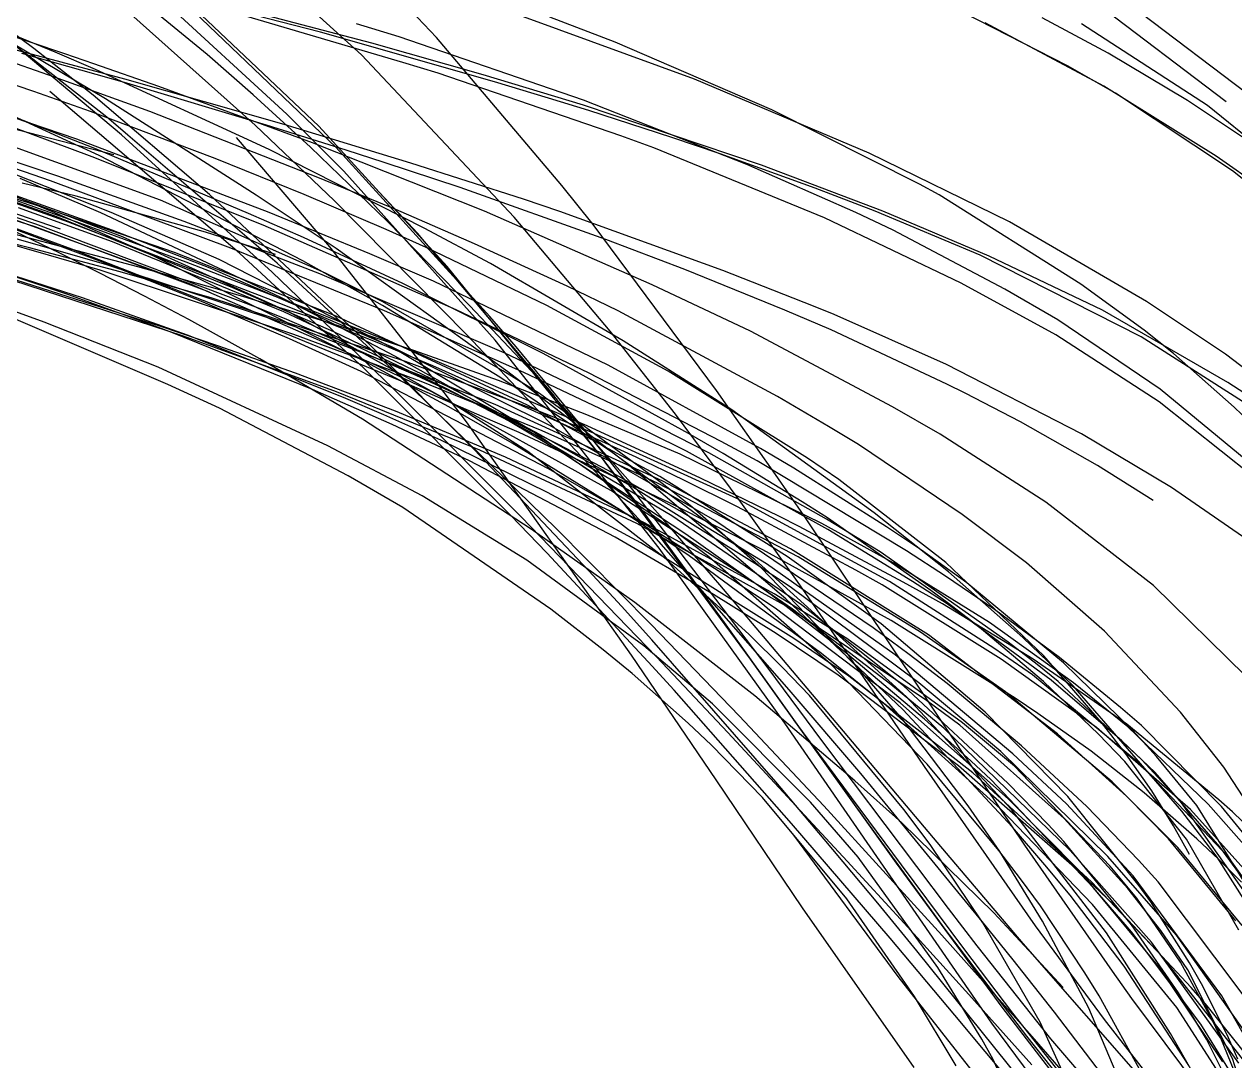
# Model space of a CAD drawing. Header units: metres. Extents: x -663 to 215, y -40 to 703.
# Drawn here: x 92.1 to 174.3, y 119.3 to 189.6 of the extents above; entities that cross this region are included whole.
import ezdxf

# ---------------------------------------------------------------- set-up
doc = ezdxf.new("R2010")
doc.units = ezdxf.units.M

msp = doc.modelspace()

# ---------------------------------------------------------------- linework, layer by layer
for p, q in [((109.905, 183.492, -1974.838), (94.066, 198.058, -1999.483)), ((112.07, 182.68, -1964.657), (96.851, 197.093, -1990.089)), ((92.736, 187.958, -2031.708), (83.435, 194.806, -2050.634)), ((104.504, 187.533, -1985.804), (94.823, 195.497, -2004.841)), ((107.759, 182.755, -2022.457), (95.219, 193.946, -2050.094)), ((114.966, 187.516, -1966.573), (107.43, 194.414, -1980.264)), ((113.239, 181.252, -1952.292), (100.408, 193.521, -1974.731)), ((94.176, 187.694, -2036.837), (81.288, 192.959, -2060.369)), ((115.669, 188.316, -2032.961), (99.829, 192.476, -2056.579)), ((162.896, 186.765, -1971.044), (151.826, 192.443, -1994.071)), ((120.055, 188.696, -1964.593), (117.25, 191.676, -1970.316)), ((112.18, 189.054, -2033.608), (103.277, 191.366, -2046.815)), ((117.782, 187.005, -2027.642), (105.205, 190.701, -2048.296)), ((173.678, 184.332, -1929.493), (164.77, 191.059, -1954.89)), ((137.57, 185.865, -2016.605), (125.977, 190.092, -2038.364)), ((132.194, 188.379, -2002.243), (127.764, 190.073, -2010.086)), ((165.67, 187.621, -1971.245), (161.179, 190.036, -1980.507)), ((175.058, 184.918, -1932.303), (167.87, 190.347, -1952.027)), ((94.128, 186.014, -2052.345), (84.025, 189.5, -2070.01)), ((94.846, 187.579, -2058.27), (88.937, 189.569, -2068.46)), ((97.603, 184.53, -2023.066), (89.352, 189.432, -2041.53)), ((123.997, 185.688, -2015.079), (112.18, 189.054, -2033.608)), ((117.542, 188.731, -2024.464), (114.641, 189.623, -2029.273)), ((165.359, 185.403, -1968.929), (157.306, 189.68, -1985.867)), ((172.405, 184.078, -1953.041), (163.844, 189.632, -1974.116)), ((98.916, 185.871, -2065.319), (87.772, 188.842, -2083.173)), ((98.689, 182.1, -2031.93), (90.545, 188.918, -2049.182)), ((92.658, 187.235, -2042.249), (91.091, 188.4, -2045.478)), ((123.223, 186.17, -2021.137), (115.669, 188.316, -2032.961)), ((130.038, 184.454, -2002.362), (117.542, 188.731, -2024.464)), ((128.576, 178.651, -1945.7), (120.055, 188.696, -1964.593)), ((142.83, 183.793, -1981.71), (132.194, 188.379, -2002.243)), ((99.043, 185.59, -2066.517), (91.925, 187.612, -2078.132)), ((96.752, 184.788, -2023.371), (92.736, 187.958, -2031.708)), ((96.919, 186.526, -2031.79), (94.176, 187.694, -2036.837)), ((96.794, 186.913, -2054.884), (94.846, 187.579, -2058.27)), ((107.626, 184.804, -1979.448), (104.504, 187.533, -1985.804)), ((125.339, 176.498, -1945.694), (114.966, 187.516, -1966.573)), ((171.046, 184.417, -1959.268), (165.67, 187.621, -1971.245)), ((97.696, 183.296, -2031.641), (92.658, 187.235, -2042.249)), ((101.226, 185.368, -2047.087), (96.794, 186.913, -2054.884)), ((120.185, 186.265, -2023.589), (117.782, 187.005, -2027.642)), ((166.154, 184.918, -1963.764), (162.896, 186.765, -1971.044)), ((92.732, 185.035, -2062.871), (90.461, 185.81, -2066.885)), ((100.597, 183.669, -2040.716), (94.128, 186.014, -2052.345)), ((108.716, 181.091, -2009.593), (96.919, 186.526, -2031.79)), ((109.729, 182.79, -2047.306), (98.916, 185.871, -2065.319)), ((132.576, 182.021, -2001.28), (120.185, 186.265, -2023.589)), ((130.046, 184.107, -2010.004), (123.223, 186.17, -2021.137)), ((149.433, 180.858, -1991.9), (137.57, 185.865, -2016.605)), ((97.162, 180.696, -2024.974), (87.774, 184.976, -2043.688)), ((96.584, 183.678, -2055.946), (92.732, 185.035, -2062.871)), ((106.693, 174.062, -1966.78), (93.806, 185.036, -1992.854)), ((108.52, 182.748, -2050.527), (99.043, 185.59, -2066.517)), ((111.644, 181.542, -2028.111), (101.226, 185.368, -2047.087)), ((127.674, 184.585, -2009.122), (123.997, 185.688, -2015.079)), ((172.995, 180.633, -1950.806), (165.359, 185.403, -1968.929)), ((174.112, 179.659, -1943.772), (166.154, 184.918, -1963.764)), ((95.656, 181.796, -2065.774), (86.738, 184.838, -2080.653)), ((104.659, 178.045, -2006.425), (96.752, 184.788, -2023.371)), ((107.825, 178, -2000.085), (97.603, 184.53, -2023.066)), ((111.506, 181.257, -1971.318), (107.626, 184.804, -1979.448)), ((130.409, 183.742, -2004.608), (127.674, 184.585, -2009.122)), ((141.135, 180.087, -1980.828), (130.038, 184.454, -2002.362)), ((142.123, 180.022, -1988.67), (130.046, 184.107, -2010.004)), ((175.73, 181.304, -1947.911), (171.046, 184.417, -1959.268)), ((98.155, 180.743, -2056.915), (86.239, 183.8, -2075.651)), ((96.883, 181.153, -2053.152), (91.495, 183.277, -2062.273)), ((105.031, 180.49, -2040.132), (96.584, 183.678, -2055.946)), ((109.245, 173.374, -2005.888), (97.696, 183.296, -2031.641)), ((112.115, 179.162, -2018.957), (100.597, 183.669, -2040.716)), ((113.774, 179.619, -1968.536), (109.905, 183.492, -1974.838)), ((136.045, 181.915, -1994.986), (130.409, 183.742, -2004.608)), ((152.844, 178.735, -1959.875), (142.83, 183.793, -1981.71)), ((180.653, 177.362, -1928.488), (172.405, 184.078, -1953.041)), ((96.68, 180.591, -2063.46), (91.172, 182.65, -2073.019)), ((113.147, 177.614, -2009.985), (107.759, 182.755, -2022.457)), ((113.931, 181.055, -2041.132), (108.52, 182.748, -2050.527)), ((118.333, 180.179, -2032.373), (109.729, 182.79, -2047.306)), ((120.791, 173.168, -1948.847), (112.07, 182.68, -1964.657)), ((93.873, 178.963, -2070.659), (83.912, 182.38, -2087.213)), ((94.355, 179.286, -2068.91), (85.986, 182.081, -2082.784)), ((108.716, 176.832, -2042.603), (95.656, 181.796, -2065.774)), ((108.921, 172.78, -2008.889), (98.689, 182.1, -2031.93)), ((112.819, 174.494, -1971.226), (106.496, 181.921, -1982.957)), ((134.822, 181.209, -1997.091), (132.576, 182.021, -2001.28)), ((139.324, 180.808, -1989.224), (136.045, 181.915, -1994.986)), ((101.339, 177.65, -2017.548), (90.68, 181.52, -2042.236)), ((107.311, 176.752, -2034.659), (96.883, 181.153, -2053.152)), ((119.23, 175.767, -1989.073), (108.716, 181.091, -2009.593)), ((116.765, 176.177, -1959.841), (111.506, 181.257, -1971.318)), ((123.314, 176.909, -2005.579), (111.644, 181.542, -2028.111)), ((123.687, 169.759, -1932.175), (113.239, 181.252, -1952.292)), ((116.524, 180.224, -2036.555), (113.931, 181.055, -2041.132)), ((146.407, 176.47, -1973.566), (134.822, 181.209, -1997.091)), ((145.764, 178.483, -1977.35), (139.324, 180.808, -1989.224)), ((158.96, 176.195, -1969.684), (149.433, 180.858, -1991.9)), ((94.547, 175.689, -2022.952), (81.53, 180.116, -2050.961)), ((95.074, 176.164, -2051.432), (82.22, 180.755, -2073.42)), ((93.534, 177.118, -2029.753), (82.28, 180.607, -2049.035)), ((95.18, 176.536, -2027.182), (85.474, 180.019, -2048.079)), ((97.987, 176.823, -2016.527), (89.385, 180.225, -2035.273)), ((108.29, 175.955, -2042.363), (96.68, 180.591, -2063.46)), ((110.995, 173.531, -1996.199), (97.162, 180.696, -2024.974)), ((111.075, 178.052, -2028.34), (105.031, 180.49, -2040.132)), ((121.663, 178.523, -2027.265), (116.524, 180.224, -2036.555)), ((125.974, 177.716, -2018.533), (118.333, 180.179, -2032.373)), ((148.539, 176.81, -1965.205), (141.135, 180.087, -1980.828)), ((150.371, 176.903, -1972.846), (142.123, 180.022, -1988.67)), ((177.055, 177.776, -1940.23), (172.995, 180.633, -1950.806)), ((95.311, 174.33, -2053.846), (81.461, 179.44, -2077.557)), ((94.501, 174.061, -2041.71), (82.705, 179.687, -2064.747)), ((94.291, 176.516, -2039.683), (85.026, 179.81, -2057.262)), ((102.933, 176.22, -2054.157), (94.355, 179.286, -2068.91)), ((117.312, 177.014, -2008.752), (112.115, 179.162, -2018.957)), ((124.053, 168.155, -1950.358), (113.774, 179.619, -1968.536)), ((181.257, 173.873, -1922.609), (174.112, 179.659, -1943.772)), ((98.059, 175.619, -2032.911), (88.349, 179.089, -2051.163)), ((93.998, 176.869, -2045.072), (89.175, 178.849, -2054.102)), ((97.286, 176.804, -2039.502), (91.814, 179.121, -2049.964)), ((95.609, 177.926, -2027.758), (91.946, 178.802, -2035.599)), ((106.099, 174.395, -2049.255), (93.873, 178.963, -2070.659)), ((118.777, 175.424, -1948.211), (115.883, 178.512, -1953.742)), ((131.557, 174.995, -2008.336), (121.663, 178.523, -2027.265)), ((130.7, 176.014, -1940.766), (128.576, 178.651, -1945.7)), ((149.849, 176.918, -1969.479), (145.764, 178.483, -1977.35)), ((154.196, 178.01, -1956.782), (152.844, 178.735, -1959.875)), ((95.845, 176.091, -2067.658), (91.083, 177.788, -2075.607)), ((104.378, 175.482, -2008.371), (95.609, 177.926, -2027.758)), ((112.522, 172.695, -1989.881), (101.339, 177.65, -2017.548)), ((115.593, 167.788, -1981.525), (104.659, 178.045, -2006.425)), ((113.245, 174.377, -1987.758), (107.825, 178, -2000.085)), ((116.659, 175.661, -2016.996), (111.075, 178.052, -2028.34)), ((122.169, 168.481, -1987.69), (113.147, 177.614, -2009.985)), ((128.43, 176.899, -2013.983), (125.974, 177.716, -2018.533)), ((163.807, 171.95, -1931.663), (154.196, 178.01, -1956.782)), ((92.432, 174.434, -2065.818), (79.975, 177.492, -2086.089)), ((92.814, 175.847, -2033.864), (88.106, 177.344, -2044.138)), ((92.865, 176.038, -2037.9), (88.666, 177.426, -2045.235)), ((98.069, 174.821, -2033.976), (91.683, 177.134, -2046.009)), ((102.291, 174.096, -2014.112), (93.534, 177.118, -2029.753)), ((100.831, 173.884, -2031.934), (93.998, 176.869, -2045.072)), ((109.445, 171.066, -2015.095), (97.286, 176.804, -2039.502)), ((105.308, 173.631, -2000.119), (97.987, 176.823, -2016.527)), ((111.032, 175.115, -2027.853), (107.311, 176.752, -2034.659)), ((115.541, 174.028, -2029.862), (108.716, 176.832, -2042.603)), ((122.648, 174.703, -1997.901), (117.312, 177.014, -2008.752)), ((134.714, 171.922, -1981.76), (123.314, 176.909, -2005.579)), ((139.5, 172.884, -1992.096), (128.43, 176.899, -2013.983)), ((151.07, 175.621, -1959.627), (148.539, 176.81, -1965.205)), ((156.961, 173.928, -1954.777), (149.849, 176.918, -1969.479)), ((157.589, 173.867, -1957.815), (150.371, 176.903, -1972.846)), ((95.879, 173.797, -2051.392), (86.95, 176.335, -2066.421)), ((97.402, 173.461, -2028.363), (89.682, 176.322, -2043.378)), ((103.36, 171.957, -2027.206), (90.84, 176.543, -2051.775)), ((107.992, 170.333, -2009.971), (92.865, 176.038, -2037.9)), ((106.25, 171.72, -2016.045), (94.291, 176.516, -2039.683)), ((108.934, 170.846, -2026.336), (95.074, 176.164, -2051.432)), ((98.75, 175.161, -2019.287), (95.18, 176.536, -2027.182)), ((97.783, 175.392, -2064.388), (95.845, 176.091, -2067.658)), ((112.145, 172.669, -2037.543), (102.933, 176.22, -2054.157)), ((121.396, 170.218, -2016.733), (108.29, 175.955, -2042.363)), ((122.334, 170.493, -1947.104), (116.765, 176.177, -1959.841)), ((131.857, 168.769, -1931.247), (125.339, 176.498, -1945.694)), ((139.072, 164.739, -1919.428), (130.7, 176.014, -1940.766)), ((155.691, 172.034, -1952.442), (146.407, 176.47, -1973.566)), ((168.274, 170.784, -1944.756), (158.96, 176.195, -1969.684)), ((95.04, 171.254, -2055.355), (82.367, 175.534, -2080.568)), ((93.717, 173.934, -2058.048), (87.685, 175.644, -2068.189)), ((99.801, 173.14, -2054.82), (90.436, 175.594, -2070.487)), ((104.66, 171.415, -2006.574), (92.814, 175.847, -2033.864)), ((103.076, 173.441, -2055.28), (97.783, 175.392, -2064.388)), ((104.708, 173.055, -2020.053), (98.059, 175.619, -2032.911)), ((110.099, 170.037, -1992.647), (98.75, 175.161, -2019.287)), ((109.128, 173.976, -1997.583), (104.378, 175.482, -2008.371)), ((117.779, 172.003, -2015.017), (111.032, 175.115, -2027.853)), ((119.369, 174.456, -2011.345), (116.659, 175.661, -2016.996)), ((127.959, 164.499, -1929.087), (118.777, 175.424, -1948.211)), ((123.73, 173.357, -1980.062), (119.23, 175.767, -1989.073)), ((158.648, 171.628, -1941.393), (151.07, 175.621, -1959.627)), ((96.035, 171.024, -2049.743), (84.392, 174.756, -2073.239)), ((98.585, 172.797, -2055.525), (92.432, 174.434, -2065.818)), ((106.719, 169.872, -2033.341), (95.311, 174.33, -2053.846)), ((109.7, 170.071, -2010.987), (98.069, 174.821, -2033.976)), ((116.533, 170.15, -2029.833), (106.099, 174.395, -2049.255)), ((120.225, 165.081, -1956.762), (112.819, 174.494, -1971.226)), ((124.905, 166.009, -1960.207), (113.245, 174.377, -1987.758)), ((127.562, 170.503, -1993.191), (119.369, 174.456, -2011.345)), ((128.934, 171.815, -1984.515), (122.648, 174.703, -1997.901)), ((136.925, 172.959, -1997.556), (131.557, 174.995, -2008.336)), ((97.228, 172.899, -2052.049), (93.717, 173.934, -2058.048)), ((97.206, 172.709, -2036.305), (94.501, 174.061, -2041.71)), ((97.68, 173.266, -2048.318), (95.879, 173.797, -2051.392)), ((103.786, 170.924, -2015.623), (97.402, 173.461, -2028.363)), ((115.297, 166.673, -2002.375), (100.831, 173.884, -2031.934)), ((113.265, 169.79, -1993.362), (102.291, 174.096, -2014.112)), ((111.409, 170.246, -2040.385), (103.076, 173.441, -2055.28)), ((117.426, 167.449, -1971.466), (105.308, 173.631, -2000.119)), ((115.128, 166.248, -1948.572), (106.693, 174.062, -1966.78)), ((116.397, 170.504, -1984.592), (110.995, 173.531, -1996.199)), ((119.86, 172.166, -2021.519), (115.541, 174.028, -2029.862)), ((167.898, 168.392, -1928.645), (156.961, 173.928, -1954.777)), ((165.269, 170.189, -1940.096), (157.589, 173.867, -1957.815)), ((102.902, 168.433, -2018.911), (87.985, 173.275, -2044.66)), ((101.363, 169.083, -2018.571), (90.38, 172.583, -2037.547)), ((100.244, 171.147, -2030.149), (97.206, 172.709, -2036.305)), ((110.388, 168.554, -2028.356), (97.228, 172.899, -2052.049)), ((110.477, 169.053, -2025.391), (97.68, 173.266, -2048.318)), ((104.84, 171.014, -2044.786), (98.585, 172.797, -2055.525)), ((105.048, 171.668, -2045.805), (99.801, 173.14, -2054.82)), ((117.009, 167.704, -1995.053), (104.708, 173.055, -2020.053)), ((117.081, 164.925, -1989.346), (108.921, 172.78, -2008.889)), ((117.621, 165.672, -1986.034), (109.245, 173.374, -2005.888)), ((124.669, 167.29, -2013.1), (112.145, 172.669, -2037.543)), ((116.426, 170.764, -1979.865), (112.522, 172.695, -1989.881)), ((131.203, 160.322, -1927.879), (120.791, 173.168, -1948.847)), ((132.737, 168.125, -1961.226), (123.73, 173.357, -1980.062)), ((143.718, 170.196, -1983.116), (136.925, 172.959, -1997.556)), ((145.663, 170.458, -1979.12), (139.5, 172.884, -1992.096)), ((115.701, 166.584, -2001.536), (103.36, 171.957, -2027.206)), ((127.308, 167.255, -1995.572), (117.779, 172.003, -2015.017)), ((131.724, 166.474, -1996.556), (119.86, 172.166, -2021.519)), ((132.404, 170.15, -1976.859), (128.934, 171.815, -1984.515)), ((141.371, 168.767, -1966.875), (134.714, 171.922, -1981.76)), ((162.106, 168.52, -1936.238), (155.691, 172.034, -1952.442)), ((168.098, 168.835, -1919.023), (163.807, 171.95, -1931.663)), ((100.21, 169.382, -2044.726), (95.04, 171.254, -2055.355)), ((103.168, 168.504, -2034.814), (96.035, 171.024, -2049.743)), ((103.248, 169.557, -2023.968), (100.244, 171.147, -2030.149)), ((117.969, 166.713, -2020.832), (104.84, 171.014, -2044.786)), ((106.997, 171.104, -2042.413), (105.048, 171.668, -2045.805)), ((113.086, 168.719, -2002.07), (106.25, 171.72, -2016.045)), ((112.706, 169.355, -2032.231), (106.997, 171.104, -2042.413)), ((113.182, 169.19, -2007.372), (109.445, 171.066, -2015.095)), ((162.25, 169.542, -1932.061), (158.648, 171.628, -1941.393)), ((93.427, 169.381, -2025.107), (89.852, 170.688, -2032.687)), ((101.823, 165.16, -2003.808), (90.137, 170.149, -2029.949)), ((110.085, 168.239, -2002.705), (103.786, 170.924, -2015.623)), ((109.756, 169.63, -2006.631), (107.992, 170.333, -2009.971)), ((111.581, 169.798, -2021.415), (108.934, 170.846, -2026.336)), ((117.886, 167.663, -2028.342), (111.409, 170.246, -2040.385)), ((124.373, 165.647, -1966.754), (116.397, 170.504, -1984.592)), ((124.565, 166.089, -1957.919), (116.426, 170.764, -1979.865)), ((126.003, 165.962, -2010.947), (116.533, 170.15, -2029.833)), ((130.378, 165.952, -1997.862), (121.396, 170.218, -2016.733)), ((126.515, 166.047, -1937.153), (122.334, 170.493, -1947.104)), ((135.787, 166.067, -1973.3), (127.562, 170.503, -1993.191)), ((143.203, 164.336, -1950.63), (132.404, 170.15, -1976.859)), ((146.855, 168.856, -1976.179), (143.718, 170.196, -1983.116)), ((147.058, 169.891, -1976.109), (145.663, 170.458, -1979.12)), ((173.79, 165.287, -1917.284), (165.269, 170.189, -1940.096)), ((173.621, 167.204, -1928.653), (168.274, 170.784, -1944.756)), ((101.177, 166.324, -2008.173), (93.427, 169.381, -2025.107)), ((102.093, 168.681, -2040.806), (100.21, 169.382, -2044.726)), ((108.07, 166.896, -2013.828), (103.248, 169.557, -2023.968)), ((114.278, 166.784, -2019.167), (106.719, 169.872, -2033.341)), ((120.631, 164.927, -1987.977), (109.7, 170.071, -2010.987)), ((118.678, 165.754, -1989.046), (109.756, 169.63, -2006.631)), ((120.758, 164.112, -1965.466), (110.099, 170.037, -1992.647)), ((116.418, 167.834, -2012.211), (111.581, 169.798, -2021.415)), ((116.68, 168.07, -2024.966), (112.706, 169.355, -2032.231)), ((126.239, 163.76, -1966.581), (113.265, 169.79, -1993.362)), ((125.476, 167.696, -1928.589), (123.687, 169.759, -1932.175)), ((154.69, 166.518, -1958.511), (147.058, 169.891, -1976.109)), ((169.186, 164.844, -1911.679), (162.25, 169.542, -1932.061)), ((105.226, 167.784, -2011.707), (101.363, 169.083, -2018.571)), ((111.655, 164.802, -2020.177), (102.093, 168.681, -2040.806)), ((113.744, 164.269, -2011.699), (103.168, 168.504, -2034.814)), ((119.032, 165.364, -2011.879), (110.388, 168.554, -2028.356)), ((124.043, 163.795, -1999), (110.477, 169.053, -2025.391)), ((120.942, 164.949, -1985.412), (113.086, 168.719, -2002.07)), ((117.239, 167.063, -1998.805), (113.182, 169.19, -2007.372)), ((129.861, 160.314, -1967.213), (122.169, 168.481, -1987.69)), ((136.291, 163.135, -1920.681), (131.857, 168.769, -1931.247)), ((151.018, 163.637, -1943.02), (141.371, 168.767, -1966.875)), ((154.698, 165.176, -1957.427), (146.855, 168.856, -1976.179)), ((169.132, 163.976, -1915.987), (162.106, 168.52, -1936.238)), ((170.106, 167.263, -1912.71), (168.098, 168.835, -1919.023)), ((113.284, 164.657, -1999.835), (102.902, 168.433, -2018.911)), ((110.484, 165.923, -2002.104), (105.226, 167.784, -2011.707)), ((114.961, 166.033, -1992.455), (110.085, 168.239, -2002.705)), ((122.618, 160.752, -1964.567), (115.593, 167.788, -1981.525)), ((119.81, 166.422, -2005.612), (116.418, 167.834, -2012.211)), ((118.536, 167.451, -2021.525), (116.68, 168.07, -2024.966)), ((127.759, 162.363, -1971.813), (117.009, 167.704, -1995.053)), ((130.282, 162.343, -2003.455), (117.886, 167.663, -2028.342)), ((135.175, 154.046, -1927.803), (124.053, 168.155, -1950.358)), ((130.233, 161.957, -1918.603), (125.476, 167.696, -1928.589)), ((140.118, 163.431, -1944.935), (132.737, 168.125, -1961.226)), ((176.619, 162.822, -1903.493), (167.898, 168.392, -1928.645)), ((115.038, 162.802, -1998.65), (108.07, 166.896, -2013.828)), ((122.827, 163.955, -1986.642), (117.239, 167.063, -1998.805)), ((126.548, 162.014, -1948.509), (117.426, 167.449, -1971.466)), ((124.27, 165.417, -2010.552), (118.536, 167.451, -2021.525)), ((133.377, 163.152, -1994.649), (124.669, 167.29, -2013.1)), ((137.163, 161.835, -1973.383), (127.308, 167.255, -1995.572)), ((174.225, 163.605, -1898.247), (170.106, 167.263, -1912.71)), ((177.94, 163.927, -1914.188), (173.621, 167.204, -1928.653)), ((112.688, 160.992, -1981.457), (101.177, 166.324, -2008.173)), ((117.498, 165.435, -2012.98), (114.278, 166.784, -2019.167)), ((127.678, 159.44, -1963.993), (114.961, 166.033, -1992.455)), ((125.096, 156.281, -1925.38), (115.128, 166.248, -1948.572)), ((120.91, 163.627, -1990.407), (115.297, 166.673, -2002.375)), ((119.746, 164.664, -1992.85), (115.701, 166.584, -2001.536)), ((126.596, 163.502, -2004.05), (117.969, 166.713, -2020.832)), ((131.282, 161.294, -1981.727), (119.81, 166.422, -2005.612)), ((127.047, 164.541, -1951.03), (124.565, 166.089, -1957.919)), ((133.009, 159.771, -1940.03), (124.905, 166.009, -1960.207)), ((135.431, 156.032, -1914.449), (126.515, 166.047, -1937.153)), ((142.064, 160.804, -1972.086), (131.724, 166.474, -1996.556)), ((145.239, 160.145, -1947.383), (135.787, 166.067, -1973.3)), ((163.849, 161.813, -1934.703), (154.69, 166.518, -1958.511)), ((117.273, 163.341, -1989.178), (110.484, 165.923, -2002.104)), ((122.085, 163.465, -2003.934), (117.498, 165.435, -2012.98)), ((128.186, 155.383, -1958.927), (117.621, 165.672, -1986.034)), ((122.957, 163.764, -1980.323), (118.678, 165.754, -1989.046)), ((127.232, 162.005, -1995.297), (119.032, 165.364, -2011.879)), ((130.278, 163.101, -1998.536), (124.27, 165.417, -2010.552)), ((131.901, 160.61, -1949.03), (124.373, 165.647, -1966.754)), ((132.014, 163.125, -1998.237), (126.003, 165.962, -2010.947)), ((139.399, 161.28, -1977.323), (130.378, 165.952, -1997.862)), ((177.07, 163.156, -1907.566), (173.79, 165.287, -1917.284)), ((105.328, 163.539, -1995.723), (101.823, 165.16, -2003.808)), ((117.067, 162.433, -2008.136), (111.655, 164.802, -2020.177)), ((123.008, 160.699, -1980.702), (113.284, 164.657, -1999.835)), ((125.79, 156.193, -1966.994), (117.081, 164.925, -1989.346)), ((131.91, 157.962, -1965.057), (119.746, 164.664, -1992.85)), ((122.105, 162.609, -1952.991), (120.225, 165.081, -1956.762)), ((126.361, 161.96, -1975.332), (120.631, 164.927, -1987.977)), ((126.775, 161.925, -1972.61), (120.942, 164.949, -1985.412)), ((135.393, 158.44, -1926.446), (127.047, 164.541, -1951.03)), ((133.731, 157.04, -1916.049), (127.959, 164.499, -1929.087)), ((143.086, 159.046, -1908.444), (139.072, 164.739, -1919.428)), ((155.948, 164.563, -1954.327), (154.698, 165.176, -1957.427)), ((159.703, 162.619, -1944.585), (155.948, 164.563, -1954.327)), ((175.019, 160.01, -1891.404), (169.186, 164.844, -1911.679)), ((114.073, 158.946, -1974.537), (105.328, 163.539, -1995.723)), ((116.491, 163.098, -2005.563), (113.744, 164.269, -2011.699)), ((126.256, 160.596, -1950.568), (120.758, 164.112, -1965.466)), ((125.198, 161.174, -1981.006), (120.91, 163.627, -1990.407)), ((128.712, 160.45, -1973.345), (122.827, 163.955, -1986.642)), ((128.349, 161.082, -1968.932), (122.957, 163.764, -1980.323)), ((135.441, 158.587, -1974.565), (124.043, 163.795, -1999)), ((135.218, 158.914, -1946.32), (126.239, 163.76, -1966.581)), ((146.683, 162.312, -1941.602), (143.203, 164.336, -1950.63)), ((154.261, 161.782, -1934.466), (151.018, 163.637, -1943.02)), ((175.445, 158.961, -1894.432), (169.132, 163.976, -1915.987)), ((175.251, 162.628, -1894.412), (174.225, 163.605, -1898.247)), ((126.496, 155.334, -1972.04), (115.038, 162.802, -1998.65)), ((120.35, 161.372, -1996.801), (116.491, 163.098, -2005.563)), ((124.759, 160.226, -1974.104), (117.273, 163.341, -1989.178)), ((123.896, 162.674, -2000.302), (122.085, 163.465, -2003.934)), ((130.517, 161.937, -1996.119), (126.596, 163.502, -2004.05)), ((136.608, 160.424, -1985.173), (130.278, 163.101, -1998.536)), ((137.044, 160.617, -1987.036), (132.014, 163.125, -1998.237)), ((138.558, 160.509, -1982.972), (133.377, 163.152, -1994.649)), ((140.611, 157.337, -1909.664), (136.291, 163.135, -1920.681)), ((149.784, 156.453, -1921.719), (140.118, 163.431, -1944.935)), ((122.315, 159.981, -1996.15), (117.067, 162.433, -2008.136)), ((133.293, 146.792, -1928.432), (122.105, 162.609, -1952.991)), ((125.674, 161.889, -1996.694), (123.896, 162.674, -2000.302)), ((136.049, 156.241, -1952.368), (126.361, 161.96, -1975.332)), ((135.792, 155.543, -1923.42), (126.548, 162.014, -1948.509)), ((133.4, 158.196, -1957.468), (126.775, 161.925, -1972.61)), ((132.767, 159.54, -1983.518), (127.232, 162.005, -1995.297)), ((138.964, 155.917, -1945.611), (127.759, 162.363, -1971.813)), ((133.474, 157.9, -1911.499), (130.233, 161.957, -1918.603)), ((137.99, 158.793, -1986.782), (130.282, 162.343, -2003.455)), ((140.46, 157.417, -1974.353), (130.517, 161.937, -1996.119)), ((148.707, 161.09, -1936.175), (146.683, 162.312, -1941.602)), ((164.931, 159.644, -1929.894), (159.703, 162.619, -1944.585)), ((127.596, 157.821, -1979.807), (120.35, 161.372, -1996.801)), ((132.56, 156.617, -1964.126), (125.198, 161.174, -1981.006)), ((134.11, 157.968, -1978.622), (125.674, 161.889, -1996.694)), ((131.715, 159.315, -1961.608), (128.349, 161.082, -1968.932)), ((133.612, 160.212, -1976.693), (131.282, 161.294, -1981.727)), ((139.517, 160.476, -1967.816), (137.163, 161.835, -1973.383)), ((141.824, 159.969, -1971.572), (139.399, 161.28, -1977.323)), ((155.746, 156.341, -1915.382), (148.707, 161.09, -1936.175)), ((161.426, 157.171, -1913.469), (154.261, 161.782, -1934.466)), ((169.969, 158.171, -1916.789), (163.849, 161.813, -1934.703)), ((119.095, 157.588, -1965.77), (112.688, 160.992, -1981.457)), ((130.397, 152.516, -1944.5), (122.618, 160.752, -1964.567)), ((133.662, 155.715, -1957.683), (123.008, 160.699, -1980.702)), ((135.664, 153.302, -1922.619), (126.256, 160.596, -1950.568)), ((137.001, 155.007, -1953.516), (128.712, 160.45, -1973.345)), ((134.509, 155.236, -1954.129), (129.861, 160.314, -1967.213)), ((141.392, 146.518, -1904.624), (131.203, 160.322, -1927.879)), ((138.551, 155.724, -1932.448), (131.901, 160.61, -1949.03)), ((146.218, 155.716, -1962.879), (136.608, 160.424, -1985.173)), ((146.634, 155.305, -1963.32), (137.044, 160.617, -1987.036)), ((146.539, 156.008, -1963.251), (138.558, 160.509, -1982.972)), ((144.894, 157.182, -1954.272), (139.517, 160.476, -1967.816)), ((144.333, 159.482, -1966.41), (142.064, 160.804, -1972.086)), ((132.19, 154.801, -1972.505), (122.315, 159.981, -1996.15)), ((134.187, 155.774, -1953.432), (124.759, 160.226, -1974.104)), ((134.35, 155.579, -1948.186), (127.678, 159.44, -1963.993)), ((135.166, 158.422, -1978.263), (132.767, 159.54, -1983.518)), ((143.789, 150.613, -1910.655), (133.009, 159.771, -1940.03)), ((136.8, 158.69, -1969.623), (133.612, 160.212, -1976.693)), ((151.97, 153.858, -1944.873), (141.824, 159.969, -1971.572)), ((150.608, 155.499, -1949.383), (144.333, 159.482, -1966.41)), ((147.383, 158.698, -1941.117), (145.239, 160.145, -1947.383)), ((168.723, 157.273, -1918.358), (164.931, 159.644, -1929.894)), ((117.778, 156.815, -1965.222), (114.073, 158.946, -1974.537)), ((136.58, 156.588, -1950.613), (131.715, 159.315, -1961.608)), ((143.879, 153.483, -1924.706), (135.218, 158.914, -1946.32)), ((140.499, 156.862, -1961.134), (136.8, 158.69, -1969.623)), ((143.339, 156.189, -1974.52), (137.99, 158.793, -1986.782)), ((145.02, 156.242, -1902.963), (143.086, 159.046, -1908.444)), ((154.633, 153.081, -1917.174), (147.383, 158.698, -1941.117)), ((133.933, 154.403, -1964.4), (127.596, 157.821, -1979.807)), ((141.17, 152.014, -1942.253), (131.91, 157.962, -1965.057)), ((141.678, 153.002, -1937.385), (133.4, 158.196, -1957.468)), ((142.573, 145.905, -1889.604), (133.474, 157.9, -1911.499)), ((135.876, 157.124, -1974.726), (134.11, 157.968, -1978.622)), ((144.606, 153.457, -1955.78), (135.166, 158.422, -1978.263)), ((137.397, 156.846, -1920.336), (135.393, 158.44, -1926.446)), ((144.099, 154.012, -1954.106), (135.441, 158.587, -1974.565)), ((175.435, 154.382, -1898.651), (169.969, 158.171, -1916.789)), ((126.19, 153.243, -1947.335), (119.095, 157.588, -1965.77)), ((139.619, 149.008, -1901.761), (133.731, 157.04, -1916.049)), ((142.227, 153.939, -1959.97), (135.876, 157.124, -1974.726)), ((150.827, 151.781, -1948.654), (140.46, 157.417, -1974.353)), ((144.577, 151.781, -1898.876), (140.611, 157.337, -1909.664)), ((146.604, 156.094, -1949.792), (144.894, 157.182, -1954.272)), ((168.744, 151.512, -1888.156), (161.426, 157.171, -1913.469)), ((127.82, 149.905, -1937.916), (117.778, 156.815, -1965.222)), ((127.559, 153.739, -1919.439), (125.096, 156.281, -1925.38)), ((134.991, 146.663, -1941.338), (125.79, 156.193, -1966.994)), ((137.127, 153.598, -1953.231), (132.56, 156.617, -1964.126)), ((144.847, 150.196, -1929.465), (136.049, 156.241, -1952.368)), ((142.468, 152.982, -1936.561), (136.58, 156.588, -1950.613)), ((142.088, 152.73, -1905.404), (137.397, 156.846, -1920.336)), ((148.528, 152.555, -1941.193), (140.499, 156.862, -1961.134)), ((144.692, 155.514, -1971.338), (143.339, 156.189, -1974.52)), ((152.945, 144.414, -1878.539), (145.02, 156.242, -1902.963)), ((154.811, 152.44, -1908.741), (149.784, 156.453, -1921.719)), ((160.114, 153.041, -1901.118), (155.746, 156.341, -1915.382)), ((133.52, 150.351, -1954.751), (126.496, 155.334, -1972.04)), ((134.641, 148.862, -1941.209), (128.186, 155.383, -1958.927)), ((143.891, 150.063, -1932.681), (133.662, 155.715, -1957.683)), ((142.987, 150.949, -1931.904), (134.187, 155.774, -1953.432)), ((140.192, 151.883, -1933.631), (134.35, 155.579, -1948.186)), ((139.298, 151.564, -1904.164), (135.431, 156.032, -1914.449)), ((138.546, 153.452, -1915.623), (135.792, 155.543, -1923.42)), ((141.68, 153.285, -1924.339), (138.551, 155.724, -1932.448)), ((149.709, 148.63, -1917.764), (138.964, 155.917, -1945.611)), ((151.754, 151.75, -1953.557), (144.692, 155.514, -1971.338)), ((151.073, 153.06, -1950.712), (146.218, 155.716, -1962.879)), ((150.189, 153.791, -1953.579), (146.539, 156.008, -1963.251)), ((153.628, 151.171, -1929.388), (146.604, 156.094, -1949.792)), ((152.978, 153.902, -1942.57), (150.608, 155.499, -1949.383)), ((138.879, 150.905, -1955.744), (132.19, 154.801, -1972.505)), ((144, 144.443, -1924.655), (134.509, 155.236, -1954.129)), ((142.777, 150.87, -1938.915), (137.001, 155.007, -1953.516)), ((152.386, 151.784, -1947.569), (146.634, 155.305, -1963.32)), ((134.444, 146.342, -1901.944), (127.559, 153.739, -1919.439)), ((144.319, 147.909, -1937.521), (133.933, 154.403, -1964.4)), ((143.715, 142.181, -1907.931), (135.175, 154.046, -1927.803)), ((150.934, 149.144, -1937.655), (142.227, 153.939, -1959.97)), ((153.453, 148.161, -1929.035), (144.099, 154.012, -1954.106)), ((158.876, 147.661, -1926.986), (150.189, 153.791, -1953.579)), ((154.613, 152.155, -1937.448), (151.97, 153.858, -1944.873)), ((156.065, 151.694, -1933.17), (152.978, 153.902, -1942.57)), ((134.133, 147.423, -1924.921), (126.19, 153.243, -1947.335)), ((141.275, 148.202, -1904.474), (135.664, 153.302, -1922.619)), ((146.193, 146.909, -1929.969), (137.127, 153.598, -1953.231)), ((146.864, 146.144, -1890.013), (138.546, 153.452, -1915.623)), ((144.07, 151.414, -1931.386), (141.678, 153.002, -1937.385)), ((151.978, 143.958, -1894.564), (141.68, 153.285, -1924.339)), ((151.211, 146.806, -1913.576), (142.468, 152.982, -1936.561)), ((150.244, 148.905, -1907.137), (143.879, 153.483, -1924.706)), ((152.912, 148.356, -1933.548), (144.606, 153.457, -1955.78)), ((157.602, 149, -1932.686), (151.073, 153.06, -1950.712)), ((161.293, 146.737, -1890.681), (154.633, 153.081, -1917.174)), ((165.415, 148.411, -1881.416), (160.114, 153.041, -1901.118)), ((132.619, 150.103, -1938.565), (130.397, 152.516, -1944.5)), ((148.841, 145.733, -1882.058), (142.088, 152.73, -1905.404)), ((150.325, 151.548, -1936.537), (148.528, 152.555, -1941.193)), ((157.942, 149.891, -1927.594), (154.613, 152.155, -1937.448)), ((159.875, 147.982, -1894.659), (154.811, 152.44, -1908.741)), ((147.456, 141.927, -1881.205), (139.298, 151.564, -1904.164)), ((143.059, 149.966, -1926.241), (140.192, 151.883, -1933.631)), ((144.225, 149.902, -1934.422), (141.17, 152.014, -1942.253)), ((152.806, 144.9, -1907.723), (144.07, 151.414, -1931.386)), ((148.054, 146.766, -1888.868), (144.577, 151.781, -1898.876)), ((158.391, 146.52, -1913.401), (150.325, 151.548, -1936.537)), ((157.907, 147.261, -1928.773), (150.827, 151.781, -1948.654)), ((154.417, 150.259, -1946.504), (151.754, 151.75, -1953.557)), ((154.726, 150.27, -1940.788), (152.386, 151.784, -1947.569)), ((162.622, 146.277, -1910.178), (156.065, 151.694, -1933.17)), ((174.995, 145.367, -1861.238), (168.744, 151.512, -1888.156)), ((143.127, 148.248, -1944.736), (138.879, 150.905, -1955.744)), ((147.962, 146.853, -1925.084), (142.777, 150.87, -1938.915)), ((147.914, 147.922, -1918.735), (142.987, 150.949, -1931.904)), ((151.718, 143.107, -1886.582), (143.789, 150.613, -1910.655)), ((154.731, 150.359, -1926.014), (153.628, 151.171, -1929.388)), ((131.379, 147.155, -1927.682), (127.82, 149.905, -1937.916)), ((134.69, 147.822, -1932.915), (132.619, 150.103, -1938.565)), ((141.683, 144.022, -1933.252), (133.52, 150.351, -1954.751)), ((151.53, 143.552, -1902.532), (143.059, 149.966, -1926.241)), ((153.334, 143.705, -1905.605), (143.891, 150.063, -1932.681)), ((150.913, 144.795, -1916.215), (144.225, 149.902, -1934.422)), ((151.776, 144.708, -1909.561), (144.847, 150.196, -1929.465)), ((160.57, 146.508, -1928.781), (154.417, 150.259, -1946.504)), ((161.783, 145.081, -1917.455), (154.726, 150.27, -1940.788)), ((156.771, 148.798, -1919.512), (154.731, 150.359, -1926.014)), ((162.361, 146.628, -1913.431), (157.942, 149.891, -1927.594)), ((140.609, 142.67, -1923.794), (134.641, 148.862, -1941.209)), ((148.701, 136.306, -1877.758), (139.619, 149.008, -1901.761)), ((157.301, 142.916, -1884.897), (150.244, 148.905, -1907.137)), ((159.348, 143.866, -1913.027), (150.934, 149.144, -1937.655)), ((161.275, 144.995, -1903.597), (156.771, 148.798, -1919.512)), ((163.307, 144.905, -1914.992), (157.602, 149, -1932.686)), ((143.574, 145.938, -1896.687), (141.275, 148.202, -1904.474)), ((147.335, 145.439, -1933.479), (143.127, 148.248, -1944.736)), ((155.764, 142.202, -1894.557), (147.914, 147.922, -1918.735)), ((152.157, 146.84, -1911.085), (149.709, 148.63, -1917.764)), ((158.688, 144.297, -1916.293), (152.912, 148.356, -1933.548)), ((162.215, 141.446, -1901.243), (153.453, 148.161, -1929.035)), ((163.294, 144.705, -1884.491), (159.875, 147.982, -1894.659)), ((170.579, 142.909, -1858.454), (165.415, 148.411, -1881.416)), ((133.344, 145.549, -1921.867), (131.379, 147.155, -1927.682)), ((138.805, 143.489, -1910.763), (134.133, 147.423, -1924.921)), ((143.09, 138.182, -1908.133), (134.69, 147.822, -1932.915)), ((148.05, 145.362, -1927.455), (144.319, 147.909, -1937.521)), ((160.514, 145.447, -1920.917), (157.907, 147.261, -1928.773)), ((160.843, 146.148, -1920.44), (158.876, 147.661, -1926.986)), ((139.048, 138.328, -1914.707), (133.293, 146.792, -1928.432)), ((136.203, 144.415, -1897.349), (134.444, 146.342, -1901.944)), ((139.839, 141.548, -1926.991), (134.991, 146.663, -1941.338)), ((151.29, 132.674, -1879.194), (141.392, 146.518, -1904.624)), ((150.598, 143.377, -1917.973), (146.193, 146.909, -1929.969)), ((153.201, 142.434, -1910.214), (147.962, 146.853, -1925.084)), ((153.191, 139.226, -1873.047), (148.054, 146.766, -1888.868)), ((159.2, 140.103, -1889.656), (151.211, 146.806, -1913.576)), ((154.737, 144.863, -1903.807), (152.157, 146.84, -1911.085)), ((164.858, 141.87, -1892.167), (158.391, 146.52, -1913.401)), ((166.934, 142.104, -1908.051), (160.57, 146.508, -1928.781)), ((165.216, 142.225, -1872.139), (161.293, 146.737, -1890.681)), ((166.507, 143.244, -1898.796), (162.361, 146.628, -1913.431)), ((137.153, 142.162, -1910.072), (133.344, 145.549, -1921.867)), ((146.229, 140.995, -1880.275), (142.573, 145.905, -1889.604)), ((145.395, 144.049, -1890.323), (143.574, 145.938, -1896.687)), ((153.371, 139.389, -1867.698), (146.864, 146.144, -1890.013)), ((151.676, 142.459, -1871.647), (148.841, 145.733, -1882.058)), ((162.273, 145.001, -1915.482), (160.843, 146.148, -1920.44)), ((167.329, 141.664, -1890.669), (162.622, 146.277, -1910.178)), ((155.504, 139.284, -1910.124), (147.335, 145.439, -1933.479)), ((156.475, 138.805, -1903.056), (148.05, 145.362, -1927.455)), ((154.502, 141.828, -1905.918), (150.913, 144.795, -1916.215)), ((158.856, 138.105, -1886.497), (151.776, 144.708, -1909.561)), ((158.364, 140.242, -1891.334), (152.806, 144.9, -1907.723)), ((159.781, 140.636, -1888.581), (154.737, 144.863, -1903.807)), ((167.799, 139.422, -1895.355), (160.514, 145.447, -1920.917)), ((165.013, 141.422, -1888.577), (161.275, 144.995, -1903.597)), ((166.584, 140.972, -1898.933), (161.783, 145.081, -1917.455)), ((167.942, 139.685, -1892.597), (162.273, 145.001, -1915.482)), ((170.66, 136.211, -1858.902), (163.294, 144.705, -1884.491)), ((167.001, 141.92, -1902.31), (163.307, 144.905, -1914.992)), ((144.173, 135.375, -1875.181), (136.203, 144.415, -1897.349)), ((148.471, 138.268, -1913.997), (141.683, 144.022, -1933.252)), ((148.861, 138.753, -1908.33), (144, 144.443, -1924.655)), ((151.783, 136.319, -1865.638), (145.395, 144.049, -1890.323)), ((159.09, 136.32, -1870.986), (151.978, 143.958, -1894.564)), ((154.701, 141.776, -1872.904), (152.945, 144.414, -1878.539)), ((165.939, 138.189, -1890.915), (158.688, 144.297, -1916.293)), ((160.897, 142.835, -1908.213), (159.348, 143.866, -1913.027)), ((145.446, 136.805, -1888.454), (138.805, 143.489, -1910.763)), ((158.359, 136.354, -1894.739), (150.598, 143.377, -1917.973)), ((158.905, 137.019, -1879.341), (151.53, 143.552, -1902.532)), ((159.156, 135.112, -1860.802), (151.718, 143.107, -1886.582)), ((155.588, 142.033, -1898.585), (153.334, 143.705, -1905.605)), ((167.927, 142.017, -1893.503), (166.507, 143.244, -1898.796)), ((146.361, 136.558, -1905.895), (140.609, 142.67, -1923.794)), ((148.859, 134.732, -1894.783), (143.715, 142.181, -1907.931)), ((151.629, 132.557, -1879.9), (144.317, 142.388, -1898.396)), ((156.157, 136.563, -1853.797), (151.676, 142.459, -1871.647)), ((156.331, 139.616, -1900.874), (153.201, 142.434, -1910.214)), ((159.309, 139.255, -1882.316), (155.764, 142.202, -1894.557)), ((162.917, 137.204, -1864.215), (157.301, 142.916, -1884.897)), ((164.498, 140.273, -1896.255), (160.897, 142.835, -1908.213)), ((166.869, 140.094, -1863.459), (165.216, 142.225, -1872.139)), ((173.507, 139.184, -1843.149), (170.579, 142.909, -1858.454)), ((138.734, 140.675, -1905.021), (137.153, 142.162, -1910.072)), ((147.952, 132.818, -1900.971), (139.839, 141.548, -1926.991)), ((154.042, 134.106, -1861.694), (147.456, 141.927, -1881.205)), ((163.087, 133.54, -1878.249), (154.502, 141.828, -1905.918)), ((160, 133.885, -1855.069), (154.701, 141.776, -1872.904)), ((162.672, 135.708, -1872.582), (155.588, 142.033, -1898.585)), ((166.913, 137.214, -1884.042), (162.215, 141.446, -1901.243)), ((171.257, 136.321, -1867.144), (164.858, 141.87, -1892.167)), ((166.793, 139.566, -1880.761), (165.013, 141.422, -1888.577)), ((173.169, 136.982, -1884.182), (166.934, 142.104, -1908.051)), ((172.442, 136.67, -1880.381), (167.001, 141.92, -1902.31)), ((168.941, 139.922, -1883.324), (167.329, 141.664, -1890.669)), ((173.363, 136.529, -1869.987), (167.927, 142.017, -1893.503)), ((142.196, 137.134, -1893.389), (138.734, 140.675, -1905.021)), ((154.825, 129.592, -1856.679), (146.229, 140.995, -1880.275)), ((164.203, 136.515, -1874.045), (159.781, 140.636, -1888.581)), ((168.843, 138.83, -1889.264), (166.584, 140.972, -1898.933)), ((165.633, 133.118, -1866.998), (158.364, 140.242, -1891.334)), ((162.821, 136.691, -1877.737), (159.2, 140.103, -1889.656)), ((168.115, 137.449, -1883.1), (164.498, 140.273, -1896.255)), ((168.617, 137.582, -1853.31), (166.869, 140.094, -1863.459)), ((171.669, 136.575, -1869.251), (168.941, 139.922, -1883.324)), ((160.731, 128.424, -1847.94), (153.191, 139.226, -1873.047)), ((158.229, 133.534, -1849.155), (153.371, 139.389, -1867.698)), ((163.374, 132.387, -1885.369), (155.504, 139.284, -1910.124)), ((157.708, 138.333, -1896.653), (156.331, 139.616, -1900.874)), ((165.797, 132.48, -1854.758), (159.309, 139.255, -1882.316)), ((170.972, 134.292, -1858.535), (166.793, 139.566, -1880.761)), ((173.835, 133.085, -1868.862), (167.799, 139.422, -1895.355)), ((170.63, 136.769, -1880.091), (167.942, 139.685, -1892.597)), ((176.147, 135.126, -1826.72), (173.507, 139.184, -1843.149)), ((144.911, 129.635, -1899.67), (139.048, 138.328, -1914.707)), ((146.379, 134.31, -1897.867), (143.09, 138.182, -1908.133)), ((151.657, 135.411, -1904.498), (148.471, 138.268, -1913.997)), ((157.115, 128.715, -1877.432), (148.861, 138.753, -1908.33)), ((164.532, 131.397, -1877.097), (156.475, 138.805, -1903.056)), ((164.646, 131.019, -1873.033), (157.708, 138.333, -1896.653)), ((161.585, 135.286, -1876.825), (158.856, 138.105, -1886.497)), ((170.396, 133.737, -1872.655), (165.939, 138.189, -1890.915)), ((173.245, 133.771, -1866.464), (168.843, 138.83, -1889.264)), ((171.686, 134.326, -1868.601), (168.115, 137.449, -1883.1)), ((170.09, 135.205, -1843.778), (168.617, 137.582, -1853.31)), ((147.925, 130.243, -1871.97), (142.196, 137.134, -1893.389)), ((148.693, 133.078, -1876.592), (145.446, 136.805, -1888.454)), ((154.377, 127.795, -1878.56), (146.361, 136.558, -1905.895)), ((158.296, 133.463, -1844.698), (156.157, 136.563, -1853.797)), ((163.704, 132.149, -1862.485), (158.905, 137.019, -1879.341)), ((167.364, 131.817, -1861.001), (162.821, 136.691, -1877.737)), ((167.769, 131.135, -1842.638), (162.917, 137.204, -1864.215)), ((167.729, 132.872, -1861.398), (164.203, 136.515, -1874.045)), ((169.766, 134.332, -1872.431), (166.913, 137.214, -1884.042)), ((175.091, 130.483, -1853.37), (170.63, 136.769, -1880.091)), ((175.449, 130.508, -1843.969), (171.669, 136.575, -1869.251)), ((175.234, 133.537, -1867.41), (172.442, 136.67, -1880.381)), ((174.103, 136.157, -1880.357), (173.169, 136.982, -1884.182)), ((177.168, 131.84, -1850.09), (173.363, 136.529, -1869.987)), ((149.929, 134.594, -1874.422), (148.701, 136.306, -1877.758)), ((153.572, 133.946, -1858.263), (151.783, 136.319, -1865.638)), ((164.598, 129.869, -1873.72), (158.359, 136.354, -1894.739)), ((165.539, 127.949, -1845.741), (159.09, 136.32, -1870.986)), ((167.002, 130.954, -1853.34), (162.672, 135.708, -1872.582)), ((173.053, 133.073, -1849.598), (170.66, 136.211, -1858.902)), ((176.88, 130.028, -1839.267), (171.257, 136.321, -1867.144)), ((176.951, 133.393, -1867.629), (174.103, 136.157, -1880.357)), ((150.854, 127.574, -1855.239), (144.173, 135.375, -1875.181)), ((157.894, 129.309, -1884.315), (151.657, 135.411, -1904.498)), ((161.371, 132.555, -1852.524), (159.156, 135.112, -1860.802)), ((162.649, 134.138, -1872.914), (161.585, 135.286, -1876.825)), ((171.176, 133.254, -1836.014), (170.09, 135.205, -1843.778)), ((151.395, 124.995, -1891.759), (144.329, 134.563, -1909.506)), ((148.263, 132.065, -1891.812), (146.379, 134.31, -1897.867)), ((157.763, 121.822, -1869.408), (148.859, 134.732, -1894.783)), ((154.6, 128.19, -1861.376), (149.929, 134.594, -1874.422)), ((159.887, 127.231, -1843.637), (154.042, 134.106, -1861.694)), ((167.234, 128.486, -1853.924), (162.649, 134.138, -1872.914)), ((174.337, 128.757, -1850.137), (169.766, 134.332, -1872.431)), ((174.535, 128.124, -1832.653), (170.972, 134.292, -1858.535)), ((173.159, 132.939, -1862.182), (171.686, 134.326, -1868.601)), ((157.158, 128.63, -1842.185), (153.572, 133.946, -1858.263)), ((159.706, 131.617, -1843.191), (158.229, 133.534, -1849.155)), ((161.213, 128.747, -1831.247), (158.296, 133.463, -1844.698)), ((165.95, 125.343, -1833.947), (160, 133.885, -1855.069)), ((168.594, 127.308, -1857.959), (163.087, 133.54, -1878.249)), ((174.751, 128.435, -1851.063), (170.396, 133.737, -1872.655)), ((175.218, 131.084, -1854.387), (173.245, 133.771, -1866.464)), ((151.819, 128.601, -1887.826), (147.952, 132.818, -1900.971)), ((154.101, 125.588, -1853.981), (148.693, 133.078, -1876.592)), ((158.474, 122.903, -1859.249), (151.29, 132.674, -1879.194)), ((155.867, 126.877, -1868.552), (151.629, 132.557, -1879.9)), ((163.078, 130.498, -1845.848), (161.371, 132.555, -1852.524)), ((166.014, 129.872, -1876.566), (163.374, 132.387, -1885.369)), ((170.289, 127.797, -1849.151), (165.633, 133.118, -1866.998)), ((167.606, 130.292, -1845.94), (165.797, 132.48, -1854.758)), ((169.06, 131.416, -1856.379), (167.729, 132.872, -1861.398)), ((177.206, 126.552, -1830.568), (173.053, 133.073, -1849.598)), ((174.707, 131.383, -1854.998), (173.159, 132.939, -1862.182)), ((178.57, 126.42, -1841.109), (173.835, 133.085, -1868.862)), ((150.017, 129.957, -1886.038), (148.263, 132.065, -1891.812)), ((161.056, 129.781, -1837.535), (159.706, 131.617, -1843.191)), ((169.149, 125.586, -1840.224), (163.704, 132.149, -1862.485)), ((173.382, 123.667, -1833.445), (167.364, 131.817, -1861.001)), ((169.335, 126.35, -1860.028), (164.532, 131.397, -1877.097)), ((167.234, 128.021, -1863.454), (164.646, 131.019, -1873.033)), ((169.238, 128.101, -1841.878), (167.002, 130.954, -1853.34)), ((168.567, 130.042, -1838.773), (167.769, 131.135, -1842.638)), ((174.828, 123.75, -1830.337), (169.06, 131.416, -1856.379)), ((152.521, 123.622, -1852.328), (147.925, 130.243, -1871.97)), ((152.677, 126.721, -1876.971), (150.017, 129.957, -1886.038)), ((166.738, 125.682, -1830.131), (163.078, 130.498, -1845.848)), ((170.329, 122.877, -1851.358), (164.598, 129.869, -1873.72)), ((171.288, 124.243, -1857.374), (166.014, 129.872, -1876.566)), ((170.577, 125.963, -1828.638), (167.606, 130.292, -1845.94)), ((171.191, 125.914, -1824.263), (168.567, 130.042, -1838.773)), ((152.49, 118.817, -1878.594), (144.911, 129.635, -1899.67)), ((156.767, 127.06, -1851.18), (154.825, 129.592, -1856.679)), ((162.609, 124.231, -1867.533), (157.894, 129.309, -1884.315)), ((164.071, 125.239, -1823.805), (161.056, 129.781, -1837.535)), ((156.209, 123.756, -1872.075), (151.819, 128.601, -1887.826)), ((159.218, 126.105, -1869.098), (157.115, 128.715, -1877.432)), ((161.049, 121.882, -1822.338), (157.158, 128.63, -1842.185)), ((165.415, 122.059, -1831.605), (160.731, 128.424, -1847.94)), ((164.359, 122.836, -1814.864), (161.213, 128.747, -1831.247)), ((170.434, 123.867, -1838.57), (167.234, 128.486, -1853.924)), ((155.261, 122.355, -1841.382), (150.854, 127.574, -1855.239)), ((160.512, 120.916, -1855.671), (154.377, 127.795, -1878.56)), ((160.129, 120.94, -1845.469), (154.6, 128.19, -1861.376)), ((169.889, 121.127, -1825.428), (165.539, 127.949, -1845.741)), ((171.954, 121.745, -1843.584), (167.234, 128.021, -1863.454)), ((171.063, 125.434, -1831.221), (169.238, 128.101, -1841.878)), ((175.411, 120.583, -1825.22), (170.289, 127.797, -1849.151)), ((159.723, 117.959, -1850.694), (152.677, 126.721, -1876.971)), ((159.188, 122.49, -1859.323), (155.867, 126.877, -1868.552)), ((161.774, 120.752, -1836.547), (156.767, 127.06, -1851.18)), ((168.33, 117.59, -1816.048), (159.887, 127.231, -1843.637)), ((174.524, 119.107, -1831.599), (168.594, 127.308, -1857.959)), ((162.021, 122.569, -1857.49), (159.218, 126.105, -1869.098)), ((176.106, 117.7, -1831.635), (169.335, 126.35, -1860.028)), ((172.8, 121.852, -1812.314), (170.577, 125.963, -1828.638)), ((172.098, 124.333, -1818.721), (171.191, 125.914, -1824.263)), ((160.585, 113.308, -1866.909), (151.395, 124.995, -1891.759)), ((157.075, 120.734, -1839.819), (154.101, 125.588, -1853.981)), ((165.045, 123.675, -1819.122), (164.071, 125.239, -1823.805)), ((167.276, 123.482, -1829.142), (165.95, 125.343, -1833.947)), ((171.137, 118.951, -1807.943), (166.738, 125.682, -1830.131)), ((173.447, 119.195, -1818.81), (169.149, 125.586, -1840.224)), ((174.104, 119.429, -1807.363), (171.063, 125.434, -1831.221)), ((172.383, 123.004, -1853.196), (171.288, 124.243, -1857.374)), ((173.825, 120.83, -1806.47), (172.098, 124.333, -1818.721)), ((155.341, 118.927, -1838.767), (152.521, 123.622, -1852.328)), ((160.468, 118.994, -1855.88), (156.209, 123.756, -1872.075)), ((168.005, 118.282, -1803.213), (165.045, 123.675, -1819.122)), ((172.27, 116.798, -1810.459), (167.276, 123.482, -1829.142)), ((172.344, 120.734, -1828.203), (170.434, 123.867, -1838.57)), ((177.115, 117.033, -1811.102), (173.382, 123.667, -1833.445)), ((163.098, 116.899, -1845.87), (158.474, 122.903, -1859.249)), ((165.254, 114.825, -1841.658), (159.188, 122.49, -1859.323)), ((168.082, 114.62, -1829.813), (162.021, 122.569, -1857.49)), ((167.889, 114.488, -1792.272), (164.359, 122.836, -1814.864)), ((176.245, 113.685, -1822.087), (170.329, 122.877, -1851.358)), ((176.464, 117.87, -1836.127), (172.383, 123.004, -1853.196)), ((160.498, 116.105, -1823.972), (155.261, 122.355, -1841.382)), ((166.004, 110.712, -1844.012), (157.763, 121.822, -1869.408)), ((165.49, 112.109, -1794.171), (161.049, 121.882, -1822.338)), ((169.472, 116.872, -1817.042), (165.415, 122.059, -1831.605)), ((176.063, 115.108, -1822.661), (171.954, 121.745, -1843.584)), ((173.303, 120.803, -1808.158), (172.8, 121.852, -1812.314)), ((164.047, 116.049, -1833.977), (160.129, 120.94, -1845.469)), ((165.575, 115.109, -1835.185), (160.512, 120.916, -1855.671)), ((171.454, 118.384, -1817.292), (169.889, 121.127, -1825.428)), ((174.225, 118.586, -1799.382), (173.303, 120.803, -1808.158)), ((174.468, 119.37, -1801.369), (173.825, 120.83, -1806.47)), ((157.859, 119.361, -1835.861), (157.075, 120.734, -1839.819)), ((169.352, 111.919, -1813.392), (161.774, 120.752, -1836.547)), ((174.995, 115.426, -1810.661), (172.344, 120.734, -1828.203)), ((162.068, 109.981, -1809.39), (157.859, 119.361, -1835.861)), ((175.908, 113.811, -1785.09), (174.104, 119.429, -1807.363))]:
    msp.add_line(p, q)

doc.saveas('drawing.dxf')
